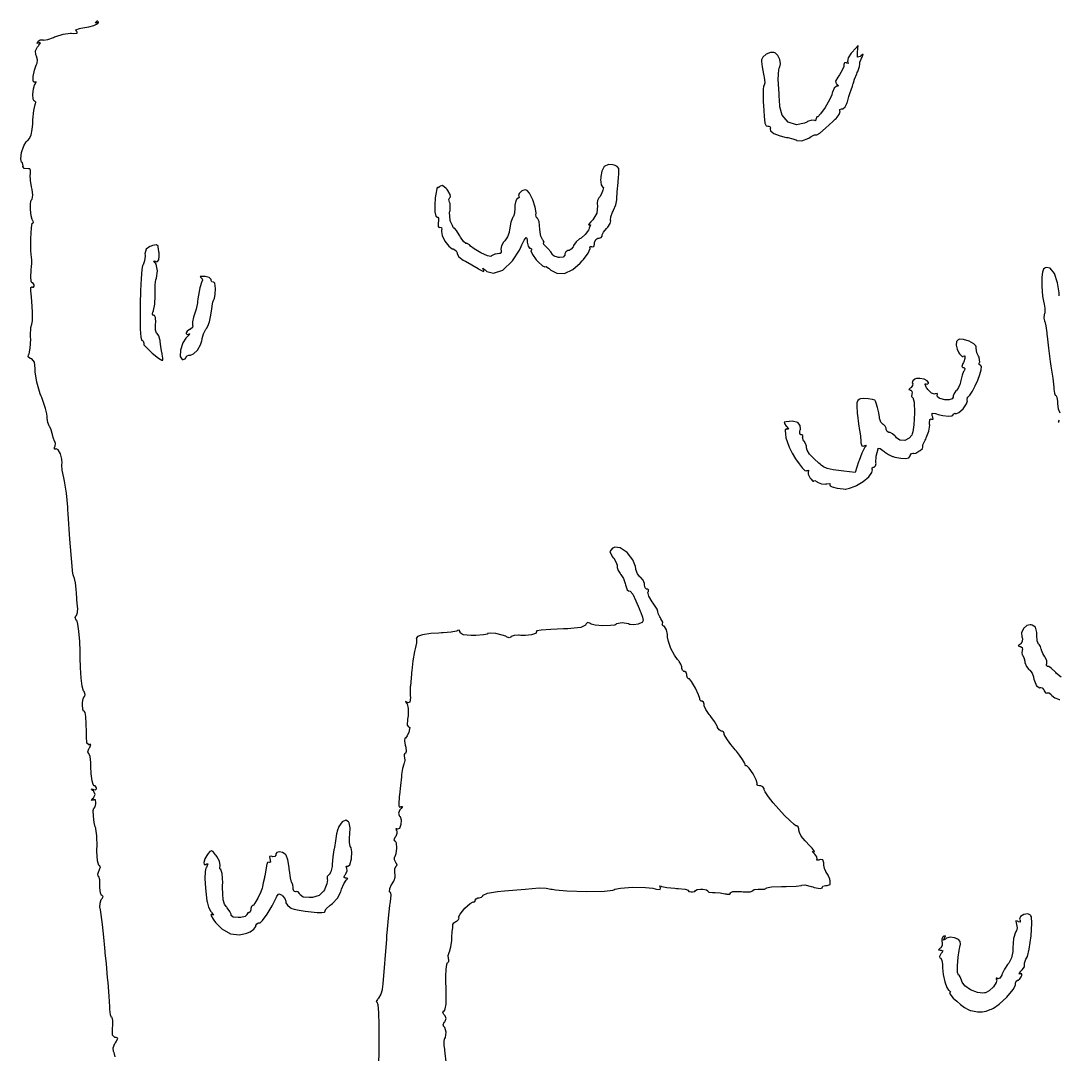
# Model space of a CAD drawing. Extents: x 0.5 to 12, y 0.6 to 18.2.
# Drawn here: x 1.954 to 6.297, y 4.921 to 9.245 of the extents above; entities that cross this region are included whole.
import ezdxf

# ---------------------------------------------------------------- set-up
doc = ezdxf.new("R2010")
doc.units = 0
doc.layers.get('0').update_dxf_attribs({"linetype": 'CONTINUOUS'})

msp = doc.modelspace()

# ---------------------------------------------------------------- linework, layer by layer
at = {"color": 0}
for points in [[(2.34944, 4.91064), (2.34424, 4.92774), (2.34304, 4.93001), (2.34164, 4.93267), (2.34071, 4.94819), (2.34754, 4.96556), (2.35004, 4.96907), (2.35308, 4.97347), (2.36051, 4.98785), (2.35254, 4.99154), (2.34987, 4.99154), (2.34694, 4.99154), (2.33826, 5.00032), (2.3374, 5.02518), (2.33822, 5.03321), (2.33876, 5.03896), (2.33903, 5.06267), (2.33615, 5.07487), (2.33524, 5.07487), (2.33388, 5.07487), (2.32986, 5.08637), (2.32715, 5.10856), (2.32699, 5.11393), (2.32682, 5.11931), (2.32394, 5.1645), (2.31939, 5.22038), (2.31836, 5.23112), (2.31728, 5.24186), (2.3119, 5.29856), (2.30757, 5.34521), (2.30707, 5.35092), (2.30572, 5.366), (2.30126, 5.41118), (2.29551, 5.46376), (2.29021, 5.5051), (2.28706, 5.52567), (2.28575, 5.53157), (2.285, 5.53494), (2.28549, 5.55317), (2.29081, 5.56863), (2.29249, 5.57064), (2.29432, 5.57292), (2.29844, 5.58132), (2.29508, 5.58529), (2.294, 5.58529), (2.29221, 5.58529), (2.287, 5.59625), (2.28489, 5.61751), (2.28515, 5.62261), (2.28537, 5.62776), (2.28401, 5.65044), (2.27989, 5.66422), (2.27881, 5.66488), (2.27767, 5.66558), (2.27632, 5.67437), (2.28006, 5.68728), (2.28157, 5.69006), (2.28326, 5.69325), (2.28683, 5.70497), (2.28336, 5.71029), (2.28222, 5.71029), (2.28043, 5.71029), (2.27518, 5.73063), (2.27268, 5.77072), (2.27285, 5.7806), (2.27294, 5.79031), (2.27171, 5.83485), (2.26861, 5.86442), (2.26779, 5.86654), (2.26568, 5.87224), (2.26161, 5.89014), (2.25776, 5.91758), (2.25689, 5.94038), (2.25917, 5.94987), (2.25999, 5.94987), (2.26118, 5.94987), (2.26492, 5.95606), (2.26774, 5.96804), (2.26796, 5.97092), (2.26818, 5.97433), (2.26594, 5.98469), (2.25879, 5.98551), (2.25717, 5.98454), (2.25569, 5.98367), (2.25043, 5.98236), (2.25553, 5.99046), (2.25754, 5.99289), (2.26004, 5.99604), (2.26508, 6.00831), (2.26004, 6.01975), (2.25754, 6.02246), (2.25549, 6.02468), (2.25, 6.03196), (2.25597, 6.02994), (2.25782, 6.02892), (2.2596, 6.02794), (2.26699, 6.02696), (2.27083, 6.03119), (2.27083, 6.03256), (2.27083, 6.03532), (2.26465, 6.04362), (2.26264, 6.04362), (2.26107, 6.04362), (2.25646, 6.04893), (2.25196, 6.06538), (2.24897, 6.09375), (2.24761, 6.12451), (2.24744, 6.13476), (2.24729, 6.1409), (2.24414, 6.16607), (2.23915, 6.17904), (2.23753, 6.17904), (2.23676, 6.17904), (2.23454, 6.18554), (2.23861, 6.19808), (2.24024, 6.20111), (2.24219, 6.20486), (2.24685, 6.21679), (2.24137, 6.21664), (2.24007, 6.21576), (2.2391, 6.21522), (2.23096, 6.22206), (2.22831, 6.24994), (2.22835, 6.25879), (2.2284, 6.27001), (2.22797, 6.30371), (2.22624, 6.33382), (2.22287, 6.35081), (2.21897, 6.35612), (2.21772, 6.35612), (2.21658, 6.35612), (2.21317, 6.36535), (2.21181, 6.38308), (2.21203, 6.38737), (2.21218, 6.39171), (2.21533, 6.40944), (2.22006, 6.41862), (2.22163, 6.41862), (2.22211, 6.41862), (2.22368, 6.42551), (2.21875, 6.43886), (2.21701, 6.44206), (2.215, 6.44564), (2.21149, 6.46072), (2.20703, 6.49371), (2.20383, 6.53863), (2.20231, 6.57964), (2.20215, 6.59326), (2.20193, 6.60682), (2.20042, 6.6474), (2.19737, 6.69054), (2.19319, 6.72065), (2.18994, 6.73335), (2.1881, 6.73557), (2.18636, 6.73768), (2.18218, 6.74767), (2.18419, 6.75515), (2.1856, 6.75597), (2.1869, 6.75678), (2.19135, 6.76867), (2.19233, 6.78678), (2.19189, 6.79075), (2.19146, 6.79476), (2.18892, 6.8234), (2.18664, 6.85563), (2.18631, 6.86133), (2.18593, 6.86708), (2.18294, 6.89378), (2.17914, 6.91183), (2.17839, 6.91319), (2.17763, 6.91461), (2.17383, 6.92665), (2.17096, 6.94157), (2.17068, 6.94444), (2.16868, 6.96365), (2.1589, 7.07574), (2.15158, 7.1824), (2.15082, 7.19883), (2.15028, 7.20947), (2.14475, 7.26779), (2.13693, 7.31847), (2.13531, 7.32519), (2.13368, 7.33197), (2.12771, 7.36421), (2.1256, 7.38678), (2.12597, 7.38872), (2.12685, 7.39404), (2.12554, 7.41064), (2.11951, 7.43332), (2.11057, 7.44982), (2.10254, 7.4541), (2.10129, 7.45329), (2.10004, 7.45258), (2.09489, 7.45275), (2.09554, 7.4605), (2.09646, 7.46278), (2.09733, 7.46506), (2.09896, 7.47624), (2.09711, 7.48469), (2.09625, 7.48557), (2.09532, 7.48649), (2.0906, 7.49675), (2.08675, 7.51139), (2.08632, 7.51443), (2.08583, 7.51753), (2.08122, 7.53353), (2.07508, 7.5465), (2.07383, 7.54801), (2.0726, 7.54958), (2.06743, 7.56364), (2.06483, 7.58171), (2.06489, 7.58529), (2.06489, 7.58908), (2.06282, 7.60042), (2.05729, 7.62235), (2.0491, 7.64806), (2.04178, 7.66812), (2.03911, 7.67469), (2.03543, 7.68375), (2.021, 7.73242), (2.01426, 7.77544), (2.01443, 7.78162), (2.01465, 7.78999), (2.01139, 7.81717), (2.00043, 7.82992), (1.99685, 7.83106), (1.99371, 7.83208), (1.98514, 7.8386), (1.98606, 7.84728), (1.98757, 7.84918), (1.98888, 7.85086), (1.99382, 7.87517), (1.99561, 7.91243), (1.99539, 7.92057), (1.99511, 7.92876), (1.99599, 7.96132), (2, 7.97592), (2, 7.97592), (2, 7.97592), (2.00299, 7.9891), (2.0031, 8.02533), (2.00065, 8.07129), (1.99767, 8.10314), (1.9961, 8.11361), (1.99561, 8.11681), (1.99621, 8.12831), (2.00088, 8.13162), (2.00151, 8.13124), (2.00271, 8.13053), (2.00776, 8.13058), (2.01042, 8.13519), (2.01042, 8.13672), (2.01042, 8.13949), (2.00401, 8.14779), (2.0019, 8.14779), (2.00082, 8.14779), (1.99772, 8.15528), (1.9961, 8.17426), (1.99701, 8.19976), (1.99935, 8.22011), (2.00065, 8.22678), (2.00088, 8.22814), (2.00043, 8.24533), (2.00011, 8.24675), (1.99843, 8.25413), (1.99675, 8.28276), (1.99642, 8.33333), (1.99869, 8.37831), (2.00201, 8.39779), (2.00319, 8.39779), (2.00418, 8.39779), (2.00722, 8.40093), (2.00592, 8.40701), (2.00504, 8.40847), (2.00228, 8.41297), (1.99778, 8.42871), (1.99425, 8.45529), (1.99479, 8.48053), (1.9974, 8.49371), (1.99994, 8.49669), (2.00146, 8.49858), (2.0045, 8.51497), (2.00136, 8.53896), (1.99983, 8.5446), (1.99843, 8.54958), (1.99408, 8.57682), (1.99365, 8.60042), (1.99431, 8.60357), (1.9949, 8.60678), (1.99528, 8.61951), (1.99224, 8.6256), (1.99154, 8.62549), (1.98649, 8.62478), (1.96778, 8.62679), (1.96229, 8.63542), (1.96311, 8.63667), (1.96392, 8.63803), (1.96143, 8.6511), (1.96024, 8.65181), (1.95736, 8.6536), (1.95404, 8.66754), (1.95688, 8.69417), (1.96658, 8.72217), (1.97629, 8.73844), (1.98096, 8.74208), (1.98372, 8.74436), (1.99072, 8.75293), (1.9975, 8.76839), (2.00179, 8.79053), (2.0039, 8.81358), (2.00429, 8.82124), (2.00467, 8.82992), (2.00851, 8.86925), (2.01361, 8.89458), (2.01465, 8.89621), (2.01563, 8.89789), (2.01699, 8.90468), (2.0134, 8.90821), (2.01226, 8.90821), (2.01064, 8.90821), (2.00575, 8.91661), (2.00424, 8.93664), (2.00732, 8.96039), (2.01204, 8.97575), (2.01481, 8.98008), (2.01611, 8.98221), (2.01887, 8.98936), (2.01357, 8.98833), (2.01215, 8.98742), (2.01156, 8.98708), (2.00603, 8.99192), (2.00618, 9.01178), (2.01167, 9.03874), (2.01828, 9.0586), (2.02143, 9.06472), (2.02251, 9.06694), (2.02403, 9.08149), (2.0204, 9.09679), (2.01899, 9.09933), (2.01699, 9.10286), (2.01497, 9.11876), (2.02408, 9.13585), (2.02772, 9.13992), (2.03028, 9.1429), (2.03694, 9.15283), (2.03304, 9.15365), (2.03222, 9.15315), (2.03011, 9.15196), (2.023, 9.14968), (2.02447, 9.15565), (2.0255, 9.15728), (2.02653, 9.15907), (2.03504, 9.16476), (2.04514, 9.16553), (2.04704, 9.16476), (2.04889, 9.16407), (2.06694, 9.16635), (2.09082, 9.17492), (2.09565, 9.17736), (2.10042, 9.17979), (2.13097, 9.18913), (2.16183, 9.19276), (2.16683, 9.19239), (2.17258, 9.192), (2.19011, 9.19271), (2.18983, 9.19808), (2.18901, 9.19863), (2.18733, 9.19971), (2.1849, 9.20688), (2.19954, 9.21235), (2.20464, 9.21332), (2.21317, 9.215), (2.23867, 9.22021), (2.25944, 9.22537), (2.27126, 9.23019), (2.27681, 9.23432), (2.27832, 9.23594), (2.27892, 9.23665), (2.27946, 9.24001), (2.27285, 9.23822), (2.27083, 9.23719), (2.26975, 9.23671), (2.26574, 9.23665), (2.27285, 9.24388), (2.27544, 9.24599)], [(6.29715, 8.09353), (6.29628, 8.10721), (6.29004, 8.148), (6.27718, 8.18733), (6.25971, 8.20925), (6.24317, 8.213), (6.23882, 8.21126), (6.23665, 8.21044), (6.23133, 8.20524), (6.22661, 8.19288), (6.22439, 8.17258), (6.22407, 8.15007), (6.22424, 8.14258), (6.22439, 8.134), (6.22749, 8.0931), (6.23247, 8.06435), (6.23361, 8.06179), (6.23469, 8.05931), (6.23753, 8.04178), (6.23643, 8.02246), (6.23562, 8.0191), (6.23475, 8.01574), (6.23318, 7.99994), (6.23508, 7.98904), (6.236, 7.98813), (6.23687, 7.98725), (6.24154, 7.96892), (6.24528, 7.93869), (6.24576, 7.93186), (6.24621, 7.92503), (6.25157, 7.87537), (6.25928, 7.81928), (6.26096, 7.80925), (6.26258, 7.79926), (6.26969, 7.74935), (6.27387, 7.71164), (6.27403, 7.70768), (6.27414, 7.70378), (6.27675, 7.68744), (6.28049, 7.67904), (6.28174, 7.67904), (6.28299, 7.67904), (6.28674, 7.66965), (6.28917, 7.65147), (6.28933, 7.64708), (6.28944, 7.64268), (6.29313, 7.62067), (6.29958, 7.60385)], [(6.29736, 7.57324), (6.29275, 7.56674), (6.2971, 7.56743)], [(3.73269, 4.88932), (3.72917, 4.92507), (3.72575, 4.95226), (3.72526, 4.95508), (3.72472, 4.95796), (3.72428, 4.97287), (3.72667, 4.98492), (3.72754, 4.98633), (3.72987, 4.99029), (3.73367, 5.01367), (3.72726, 5.03304), (3.72456, 5.035), (3.7231, 5.03608), (3.72076, 5.04411), (3.72504, 5.05442), (3.72689, 5.05658), (3.72917, 5.0594), (3.73361, 5.07101), (3.72863, 5.08219), (3.72624, 5.08475), (3.72401, 5.08713), (3.71918, 5.09608), (3.7231, 5.10189), (3.72488, 5.10254), (3.72657, 5.10319), (3.7296, 5.11068), (3.73247, 5.13064), (3.73351, 5.16228), (3.73307, 5.19467), (3.73269, 5.2054), (3.73232, 5.2155), (3.73193, 5.24576), (3.73286, 5.27686), (3.73529, 5.29693), (3.73822, 5.30404), (3.73921, 5.30404), (3.7405, 5.30404), (3.74457, 5.30849), (3.74419, 5.31711), (3.74343, 5.31917), (3.74262, 5.32129), (3.74186, 5.33382), (3.74501, 5.34597), (3.74621, 5.34782), (3.74735, 5.34972), (3.75282, 5.36963), (3.75646, 5.39729), (3.75672, 5.403), (3.757, 5.40875), (3.75868, 5.43397), (3.76042, 5.44917), (3.76074, 5.44987), (3.76101, 5.45063), (3.76167, 5.46208), (3.7615, 5.46317), (3.76129, 5.46431), (3.76514, 5.47065), (3.77365, 5.47646), (3.77582, 5.47726), (3.77794, 5.47814), (3.78532, 5.484), (3.78706, 5.49046), (3.78635, 5.49154), (3.78494, 5.49387), (3.79189, 5.5076), (3.81119, 5.53163), (3.83333, 5.55208), (3.84636, 5.55826), (3.8475, 5.55713), (3.8476, 5.55701), (3.85411, 5.56131), (3.85411, 5.56272), (3.85411, 5.56489), (3.8584, 5.57135), (3.86621, 5.57487), (3.86887, 5.57487), (3.87169, 5.57487), (3.88026, 5.57796), (3.88661, 5.58388), (3.8871, 5.58529), (3.88753, 5.58675), (3.90636, 5.59429), (3.93994, 5.60042), (3.94786, 5.60113), (3.97667, 5.60389), (4.06332, 5.61203), (4.12218, 5.61654), (4.15115, 5.61578), (4.17057, 5.61219), (4.17703, 5.61089), (4.1906, 5.60824), (4.23807, 5.60471), (4.32058, 5.60226), (4.39567, 5.60374), (4.43072, 5.60678), (4.43435, 5.60932), (4.43832, 5.61219), (4.46268, 5.61621), (4.51243, 5.61936), (4.5664, 5.61843), (4.59787, 5.61567), (4.60758, 5.61307), (4.61268, 5.61176), (4.62875, 5.60986), (4.63021, 5.61643), (4.62939, 5.61774), (4.62842, 5.61931), (4.62685, 5.62489), (4.63172, 5.62397), (4.63303, 5.62315), (4.63456, 5.62224), (4.65642, 5.61789), (4.68961, 5.61518), (4.69689, 5.61501), (4.7041, 5.61486), (4.73275, 5.61219), (4.74528, 5.60699), (4.74528, 5.60699), (4.7449, 5.60644), (4.74794, 5.60221), (4.75722, 5.60015), (4.76036, 5.60015), (4.76351, 5.60015), (4.77294, 5.60183), (4.77636, 5.60542), (4.77621, 5.60574), (4.77615, 5.60579), (4.78233, 5.60969), (4.7971, 5.61133), (4.80203, 5.61133), (4.80686, 5.61133), (4.82135, 5.60926), (4.82704, 5.60454), (4.82688, 5.60422), (4.82667, 5.60394), (4.83219, 5.59924), (4.84651, 5.59711), (4.85129, 5.59711), (4.85807, 5.59711), (4.87858, 5.5956), (4.90056, 5.5925), (4.90386, 5.59174), (4.90717, 5.59099), (4.91894, 5.59076), (4.92193, 5.59549), (4.92156, 5.59614), (4.92156, 5.59614), (4.93181, 5.602), (4.96044, 5.60215), (4.96832, 5.60151), (4.97553, 5.60092), (5.00412, 5.60075), (5.01617, 5.60508), (5.01617, 5.60508), (5.01594, 5.60542), (5.02171, 5.61025), (5.03776, 5.61154), (5.04204, 5.61128), (5.04628, 5.61106), (5.06381, 5.61199), (5.07286, 5.61507), (5.07286, 5.6161), (5.07286, 5.61724), (5.09424, 5.62067), (5.13574, 5.62235), (5.14578, 5.62224), (5.15576, 5.62218), (5.19726, 5.62392), (5.21869, 5.62739), (5.21869, 5.62853), (5.21869, 5.62869), (5.23253, 5.62918), (5.25944, 5.62304), (5.26594, 5.6211), (5.2724, 5.61914), (5.29747, 5.61404), (5.30697, 5.61692), (5.30697, 5.61692), (5.30632, 5.618), (5.30908, 5.62403), (5.31944, 5.62696), (5.32292, 5.62696), (5.32704, 5.62696), (5.33942, 5.63151), (5.33931, 5.646), (5.338, 5.65039), (5.33703, 5.65365), (5.33024, 5.66986), (5.32292, 5.68235), (5.32167, 5.68371), (5.32036, 5.68511), (5.31511, 5.69769), (5.31244, 5.71235), (5.31244, 5.71724), (5.31244, 5.72157), (5.30854, 5.73443), (5.29736, 5.73546), (5.29422, 5.73432), (5.29167, 5.73346), (5.28353, 5.73221), (5.2831, 5.73568), (5.28364, 5.73622), (5.28467, 5.73742), (5.28369, 5.74658), (5.27567, 5.75749), (5.27322, 5.7595), (5.27067, 5.76156), (5.26389, 5.76861), (5.26921, 5.76779), (5.27078, 5.76704), (5.27115, 5.76687), (5.27414, 5.76981), (5.26394, 5.78288), (5.26036, 5.78657), (5.25369, 5.79346), (5.23415, 5.81446), (5.21826, 5.83399), (5.21039, 5.84842), (5.20828, 5.85781), (5.20828, 5.86089), (5.20828, 5.86376), (5.2054, 5.87229), (5.20036, 5.87696), (5.19868, 5.87696), (5.19596, 5.87696), (5.18793, 5.88276), (5.17025, 5.89822), (5.14817, 5.92046), (5.12429, 5.94646), (5.10124, 5.97342), (5.08154, 5.99837), (5.06782, 6.01839), (5.06261, 6.02756), (5.06261, 6.0306), (5.06256, 6.03239), (5.05789, 6.03982), (5.04958, 6.04362), (5.04682, 6.04362), (5.04417, 6.04362), (5.03635, 6.04596), (5.03299, 6.0504), (5.03331, 6.05143), (5.03424, 6.0549), (5.02946, 6.06912), (5.01639, 6.0944), (5.00032, 6.11714), (4.99072, 6.12696), (4.98753, 6.12696), (4.98617, 6.12696), (4.98188, 6.13319), (4.98221, 6.13351), (4.98292, 6.13428), (4.98107, 6.1404), (4.97314, 6.15419), (4.95979, 6.1729), (4.94678, 6.18929), (4.94228, 6.19456), (4.93761, 6.19997), (4.92415, 6.21664), (4.9094, 6.23654), (4.89942, 6.25201), (4.89578, 6.25868), (4.89578, 6.2609), (4.89578, 6.26303), (4.89258, 6.26932), (4.88688, 6.27279), (4.88504, 6.27279), (4.8826, 6.27279), (4.87543, 6.27815), (4.86849, 6.28851), (4.86762, 6.29101), (4.86669, 6.29357), (4.85574, 6.31256), (4.84, 6.33469), (4.83669, 6.33871), (4.83333, 6.34278), (4.81956, 6.36388), (4.81244, 6.37819), (4.81244, 6.38297), (4.81244, 6.38564), (4.80935, 6.39344), (4.80382, 6.39779), (4.80203, 6.39779), (4.79986, 6.39779), (4.79318, 6.40457), (4.79346, 6.4056), (4.79417, 6.40869), (4.7889, 6.42421), (4.77533, 6.45318), (4.7595, 6.47987), (4.75087, 6.49154), (4.74799, 6.49154), (4.74647, 6.49154), (4.74197, 6.49615), (4.73953, 6.50444), (4.73953, 6.50717), (4.73953, 6.50993), (4.73643, 6.51824), (4.7309, 6.52279), (4.72911, 6.52279), (4.72726, 6.52279), (4.72174, 6.52718), (4.71869, 6.53504), (4.71869, 6.53765), (4.71869, 6.54135), (4.71485, 6.55231), (4.70747, 6.56461), (4.70568, 6.56651), (4.70057, 6.572), (4.68761, 6.59039), (4.67258, 6.6186), (4.66233, 6.64725), (4.65858, 6.66618), (4.65864, 6.67242), (4.65864, 6.67654), (4.65451, 6.69618), (4.64643, 6.71007), (4.64447, 6.71132), (4.64247, 6.71257), (4.63667, 6.71778), (4.63775, 6.72054), (4.63818, 6.72054), (4.63835, 6.72054), (4.63883, 6.72835), (4.63151, 6.74317), (4.62918, 6.74675), (4.62679, 6.75032), (4.61914, 6.76514), (4.61903, 6.77279), (4.61903, 6.77279), (4.61903, 6.77279), (4.61583, 6.78336), (4.60226, 6.80388), (4.59853, 6.80881), (4.59472, 6.81381), (4.58106, 6.83746), (4.57682, 6.85422), (4.57775, 6.85568), (4.57867, 6.85721), (4.57926, 6.86339), (4.57487, 6.86654), (4.57346, 6.86654), (4.5715, 6.86654), (4.56565, 6.8725), (4.56244, 6.88325), (4.56244, 6.88683), (4.56244, 6.89111), (4.55746, 6.90397), (4.54779, 6.91531), (4.54551, 6.91661), (4.54318, 6.91792), (4.53271, 6.93093), (4.52615, 6.94846), (4.52576, 6.95199), (4.52468, 6.96169), (4.51378, 6.98986), (4.4904, 7.02083), (4.46149, 7.03944), (4.43907, 7.04249), (4.43294, 7.0401), (4.42817, 7.03831), (4.41732, 7.02376), (4.42714, 7.00325), (4.43218, 6.99821), (4.43431, 6.9961), (4.44319, 6.98122), (4.44781, 6.96707), (4.44781, 6.96229), (4.44781, 6.95785), (4.45204, 6.9445), (4.46018, 6.93175), (4.46218, 6.93007), (4.46414, 6.92844), (4.47424, 6.91206), (4.48221, 6.88997), (4.48313, 6.88547), (4.484, 6.88103), (4.48969, 6.86436), (4.49615, 6.85926), (4.49636, 6.85949), (4.49713, 6.86029), (4.50331, 6.85889), (4.51335, 6.84521), (4.52696, 6.8176), (4.54047, 6.78581), (4.54476, 6.77507), (4.54725, 6.76872), (4.55453, 6.74935), (4.55718, 6.73508), (4.55219, 6.72749), (4.54237, 6.72293), (4.53901, 6.72163), (4.53575, 6.72043), (4.51779, 6.71739), (4.50201, 6.71864), (4.49989, 6.71957), (4.49522, 6.72163), (4.46962, 6.72564), (4.44618, 6.72136), (4.4426, 6.71924), (4.43837, 6.71679), (4.42079, 6.71419), (4.38824, 6.71343), (4.35618, 6.71664), (4.33946, 6.72054), (4.33599, 6.72331), (4.33376, 6.72504), (4.32482, 6.72743), (4.31836, 6.72125), (4.31743, 6.71875), (4.31646, 6.71619), (4.29644, 6.70697), (4.25396, 6.70193), (4.24181, 6.70144), (4.22407, 6.70079), (4.17101, 6.69851), (4.13021, 6.69581), (4.11231, 6.6926), (4.10975, 6.68869), (4.11014, 6.6881), (4.11062, 6.68728), (4.10628, 6.68115), (4.08946, 6.67572), (4.06521, 6.6729), (4.04546, 6.67296), (4.03901, 6.67372), (4.03504, 6.67421), (4.01699, 6.67324), (4.00504, 6.66862), (4.00424, 6.66721), (4.00325, 6.66569), (3.99642, 6.66249), (3.98779, 6.66531), (3.98594, 6.66678), (3.98242, 6.6696), (3.96756, 6.67481), (3.94075, 6.68088), (3.91661, 6.68317), (3.90614, 6.68072), (3.90614, 6.67985), (3.90614, 6.67871), (3.88926, 6.67529), (3.85672, 6.6729), (3.84885, 6.67275), (3.83811, 6.67258), (3.8041, 6.67513), (3.79156, 6.6836), (3.79156, 6.68636), (3.79156, 6.68853), (3.78808, 6.69504), (3.78043, 6.69407), (3.77854, 6.69282), (3.77675, 6.69168), (3.75396, 6.68668), (3.72032, 6.68365), (3.71311, 6.68349), (3.7021, 6.68326), (3.66906, 6.68088), (3.63433, 6.6754), (3.61285, 6.66803), (3.60781, 6.6606), (3.60846, 6.6595), (3.60915, 6.65836), (3.60889, 6.64176), (3.60417, 6.61649), (3.60265, 6.61094), (3.60113, 6.60547), (3.59392, 6.56717), (3.58892, 6.52544), (3.58854, 6.51818), (3.58811, 6.51096), (3.58572, 6.47949), (3.58361, 6.46104), (3.58333, 6.46029), (3.58301, 6.45958), (3.58236, 6.44635), (3.58285, 6.42486), (3.58311, 6.42003), (3.58344, 6.41368), (3.5816, 6.39432), (3.57292, 6.39187), (3.57113, 6.3929), (3.56917, 6.39404), (3.56282, 6.39632), (3.56689, 6.39031), (3.56853, 6.38851), (3.57026, 6.38661), (3.57487, 6.36714), (3.57389, 6.33724), (3.57286, 6.33014), (3.57178, 6.32319), (3.57042, 6.29829), (3.57563, 6.29015), (3.57568, 6.29015), (3.57628, 6.29053), (3.58062, 6.28776), (3.57894, 6.27518), (3.57781, 6.27149), (3.57671, 6.26812), (3.56993, 6.2531), (3.56299, 6.24403), (3.5619, 6.24354), (3.56076, 6.24311), (3.55871, 6.23232), (3.56131, 6.21392), (3.56256, 6.20969), (3.56381, 6.20529), (3.56619, 6.18778), (3.56304, 6.17904), (3.56201, 6.17904), (3.56076, 6.17904), (3.55707, 6.17458), (3.55761, 6.16601), (3.55843, 6.1639), (3.55919, 6.16183), (3.56028, 6.14963), (3.55767, 6.13818), (3.55664, 6.13644), (3.55556, 6.13476), (3.55046, 6.11675), (3.54665, 6.09169), (3.54633, 6.08649), (3.54596, 6.08132), (3.54249, 6.04519), (3.53808, 6.00558), (3.53722, 5.99864), (3.53646, 5.99274), (3.53472, 5.97478), (3.53489, 5.96061), (3.53792, 5.95492), (3.54269, 5.95562), (3.544, 5.95638), (3.54531, 5.95719), (3.55024, 5.95785), (3.54471, 5.94894), (3.54254, 5.94624), (3.54004, 5.94319), (3.53407, 5.93007), (3.53662, 5.91943), (3.53842, 5.91764), (3.54107, 5.91499), (3.54454, 5.90218), (3.54383, 5.88194), (3.53788, 5.86594), (3.52974, 5.86225), (3.52838, 5.86307), (3.52718, 5.86382), (3.52262, 5.86447), (3.52425, 5.85889), (3.52522, 5.85726), (3.52626, 5.85558), (3.52696, 5.84403), (3.52208, 5.83171), (3.52035, 5.82958), (3.51833, 5.82726), (3.51394, 5.81847), (3.51753, 5.81446), (3.51872, 5.81446), (3.52007, 5.81446), (3.52431, 5.80496), (3.52544, 5.78321), (3.52251, 5.75939), (3.51872, 5.74642), (3.51594, 5.74365), (3.51519, 5.74294), (3.51525, 5.736), (3.51981, 5.727), (3.52132, 5.72521), (3.523, 5.72319), (3.52664, 5.71397), (3.52376, 5.70697), (3.52225, 5.706), (3.52083, 5.70518), (3.51682, 5.69553), (3.51699, 5.68186), (3.51774, 5.67899), (3.51844, 5.67611), (3.51861, 5.66043), (3.51454, 5.64692), (3.51318, 5.64513), (3.51036, 5.6415), (3.50336, 5.62939), (3.49653, 5.61322), (3.49431, 5.60178), (3.49789, 5.59967), (3.49843, 5.59999), (3.49843, 5.59999), (3.50179, 5.58783), (3.49908, 5.55854), (3.49783, 5.55106), (3.49653, 5.54362), (3.4899, 5.48975), (3.4846, 5.42936), (3.484, 5.41862), (3.48301, 5.40181), (3.46772, 5.21522), (3.4656, 5.19363), (3.46528, 5.19065), (3.45947, 5.17258), (3.44993, 5.15522), (3.44781, 5.15256), (3.44564, 5.14996), (3.43989, 5.1409), (3.44243, 5.13954), (3.44287, 5.13976), (3.44287, 5.13976), (3.44732, 5.12879), (3.45031, 5.09429), (3.45188, 5.04351), (3.4521, 4.98346), (3.45101, 4.92133), (3.44862, 4.86426)], [(6.30474, 6.49918), (6.28624, 6.514), (6.28315, 6.51758), (6.28, 6.52115), (6.26383, 6.53597), (6.25299, 6.54362), (6.2494, 6.54362), (6.24789, 6.54362), (6.24349, 6.54682), (6.24408, 6.553), (6.24501, 6.55447), (6.24593, 6.55599), (6.24576, 6.56694), (6.24013, 6.57937), (6.23828, 6.5816), (6.23639, 6.58382), (6.22803, 6.59776), (6.22276, 6.61171), (6.22244, 6.61393), (6.22211, 6.61615), (6.21821, 6.62717), (6.21257, 6.63547), (6.21137, 6.63633), (6.21018, 6.63721), (6.20524, 6.65115), (6.20281, 6.67318), (6.20285, 6.678), (6.20285, 6.68517), (6.19846, 6.70719), (6.18457, 6.71625), (6.1799, 6.71696), (6.17546, 6.71767), (6.16124, 6.71408), (6.14708, 6.70176), (6.13981, 6.6836), (6.14031, 6.66775), (6.14208, 6.66308), (6.14301, 6.6606), (6.14274, 6.64806), (6.13633, 6.63781), (6.13428, 6.63644), (6.13178, 6.63493), (6.12522, 6.62901), (6.13167, 6.62717), (6.13385, 6.62711), (6.13579, 6.62711), (6.14219, 6.62278), (6.14318, 6.61442), (6.14242, 6.61236), (6.1416, 6.61035), (6.14031, 6.6001), (6.14236, 6.59218), (6.14328, 6.59125), (6.14415, 6.59039), (6.14887, 6.58018), (6.15267, 6.56565), (6.15315, 6.56261), (6.1536, 6.55957), (6.16, 6.54362), (6.16965, 6.5306), (6.17176, 6.52903), (6.17383, 6.52746), (6.18343, 6.51486), (6.18972, 6.49962), (6.19015, 6.49675), (6.19119, 6.48969), (6.20188, 6.46278), (6.21619, 6.45361), (6.21832, 6.45486), (6.21946, 6.45562), (6.22629, 6.45361), (6.23253, 6.44547), (6.23346, 6.44308), (6.23432, 6.44075), (6.23996, 6.433), (6.24576, 6.43181), (6.24653, 6.43257), (6.2474, 6.43349), (6.2545, 6.43272), (6.26297, 6.42594), (6.26454, 6.42383), (6.26611, 6.42176), (6.27869, 6.41217), (6.29394, 6.40593), (6.29682, 6.40549), (6.29964, 6.40506)]]:
    msp.add_lwpolyline(points, dxfattribs=at)
for points in [[(5.25558, 8.75836), (5.25911, 8.76069), (5.27371, 8.76828), (5.28125, 8.76839), (5.28125, 8.76839), (5.28125, 8.76812), (5.28401, 8.76714), (5.29531, 8.77513), (5.31939, 8.79585), (5.35026, 8.82351), (5.36051, 8.83274), (5.3641, 8.83599), (5.37701, 8.85243), (5.38103, 8.86518), (5.38015, 8.8666), (5.37935, 8.86794), (5.38004, 8.87392), (5.38667, 8.87696), (5.38889, 8.87696), (5.39199, 8.87696), (5.40142, 8.8845), (5.4095, 8.89903), (5.41043, 8.9025), (5.41129, 8.90603), (5.41758, 8.92763), (5.42464, 8.94874), (5.42594, 8.95199), (5.42719, 8.95529), (5.43267, 8.97125), (5.43599, 8.98269), (5.43614, 8.98378), (5.43625, 8.98486), (5.44135, 9.00006), (5.45036, 9.02306), (5.45247, 9.02806), (5.45454, 9.0331), (5.46169, 9.05376), (5.46262, 9.06446), (5.46262, 9.06446), (5.46262, 9.06446), (5.46272, 9.07135), (5.46837, 9.08469), (5.47011, 9.08789), (5.47228, 9.09201), (5.47771, 9.10508), (5.46913, 9.10026), (5.46669, 9.09819), (5.46408, 9.09608), (5.4541, 9.09239), (5.45324, 9.10792), (5.45383, 9.11296), (5.45687, 9.14079), (5.43104, 9.1129), (5.42746, 9.1091), (5.41493, 9.08974), (5.41151, 9.07476), (5.41254, 9.07314), (5.41342, 9.07172), (5.41465, 9.06646), (5.40935, 9.06776), (5.40788, 9.06862), (5.40619, 9.06967), (5.39908, 9.06933), (5.39583, 9.06153), (5.39583, 9.05886), (5.39583, 9.05388), (5.3896, 9.03885), (5.37756, 9.0185), (5.37468, 9.01481), (5.37056, 9.0096), (5.36074, 8.99181), (5.36436, 8.98107), (5.36686, 8.97949), (5.36897, 8.97819), (5.37457, 8.97282), (5.36919, 8.97092), (5.3674, 8.97086), (5.36561, 8.97086), (5.35622, 8.96257), (5.34847, 8.94661), (5.34754, 8.94276), (5.34571, 8.93554), (5.33637, 8.91476), (5.31831, 8.8826), (5.29904, 8.85547), (5.28797, 8.84347), (5.28456, 8.84261), (5.28336, 8.84233), (5.27903, 8.83154), (5.27951, 8.83008), (5.27962, 8.82969), (5.27576, 8.82687), (5.27561, 8.82704), (5.27458, 8.82807), (5.26232, 8.8284), (5.24463, 8.82303), (5.24089, 8.82118), (5.23107, 8.81646), (5.19786, 8.81006), (5.16297, 8.82021), (5.13883, 8.84987), (5.12875, 8.88525), (5.1281, 8.89719), (5.12776, 8.90229), (5.12554, 8.93869), (5.12299, 8.97917), (5.12256, 8.98633), (5.12207, 8.99349), (5.1224, 9.02636), (5.12576, 9.0479), (5.12685, 9.04937), (5.12896, 9.0524), (5.13103, 9.06461), (5.1281, 9.08328), (5.11974, 9.10032), (5.11106, 9.10926), (5.10758, 9.11057), (5.10357, 9.11214), (5.08974, 9.11187), (5.07167, 9.10493), (5.05783, 9.0925), (5.0524, 9.08094), (5.05251, 9.0771), (5.05257, 9.07465), (5.05533, 9.0516), (5.06033, 9.02132), (5.06153, 9.01525), (5.06267, 9.00922), (5.06538, 8.98551), (5.06278, 8.97575), (5.06278, 8.97575), (5.06278, 8.97575), (5.06022, 8.97157), (5.05875, 8.95688), (5.05838, 8.93397), (5.05892, 8.91237), (5.05931, 8.90517), (5.06, 8.8904), (5.0625, 8.84603), (5.06569, 8.81608), (5.07101, 8.80539), (5.07807, 8.80404), (5.08046, 8.80404), (5.08251, 8.80404), (5.08886, 8.80117), (5.08963, 8.79542), (5.08886, 8.79411), (5.08783, 8.79243), (5.0899, 8.78418), (5.10308, 8.77387), (5.12619, 8.76443), (5.14931, 8.7584), (5.15712, 8.757), (5.16189, 8.75618), (5.18317, 8.75131), (5.19607, 8.74685), (5.19672, 8.74621), (5.19906, 8.74388), (5.22021, 8.74262), (5.24929, 8.75429), (5.25558, 8.75836)], [(4.30219, 8.2404), (4.30735, 8.24582), (4.32731, 8.27225), (4.33578, 8.2915), (4.33518, 8.29335), (4.33458, 8.29514), (4.33513, 8.30117), (4.34093, 8.30057), (4.34239, 8.29964), (4.34386, 8.29872), (4.35097, 8.30007), (4.35417, 8.31039), (4.35417, 8.31381), (4.35417, 8.31765), (4.35861, 8.3291), (4.36697, 8.33529), (4.36979, 8.33529), (4.3725, 8.33529), (4.38081, 8.33849), (4.38542, 8.34424), (4.38542, 8.34614), (4.38542, 8.34972), (4.39139, 8.36029), (4.40306, 8.37597), (4.40587, 8.37896), (4.40869, 8.382), (4.41878, 8.39703), (4.42182, 8.40831), (4.42111, 8.40944), (4.42036, 8.41064), (4.42188, 8.42432), (4.42914, 8.4439), (4.43132, 8.44803), (4.43343, 8.45215), (4.44222, 8.47504), (4.44672, 8.49507), (4.44672, 8.49778), (4.44667, 8.50054), (4.44846, 8.52897), (4.45204, 8.56808), (4.45296, 8.57611), (4.45383, 8.58421), (4.45583, 8.6084), (4.45486, 8.62674), (4.44874, 8.6359), (4.4394, 8.63992), (4.43619, 8.64074), (4.43033, 8.64225), (4.41183, 8.64296), (4.39442, 8.63476), (4.38368, 8.61604), (4.37967, 8.59392), (4.37944, 8.58649), (4.37924, 8.58068), (4.38097, 8.55826), (4.38672, 8.54964), (4.38683, 8.54969), (4.38732, 8.55003), (4.39085, 8.54796), (4.38878, 8.53668), (4.38222, 8.52078), (4.37549, 8.5089), (4.37278, 8.50532), (4.37147, 8.50364), (4.3666, 8.49262), (4.3649, 8.48118), (4.36518, 8.47928), (4.36626, 8.47131), (4.36307, 8.43929), (4.34663, 8.41243), (4.34115, 8.40707), (4.33789, 8.40397), (4.32813, 8.39296), (4.32964, 8.391), (4.32975, 8.39106), (4.331, 8.39176), (4.33658, 8.39079), (4.33182, 8.37663), (4.32975, 8.37213), (4.32807, 8.3686), (4.3144, 8.35037), (4.29764, 8.33572), (4.29443, 8.33399), (4.29124, 8.33231), (4.27621, 8.31956), (4.2659, 8.30501), (4.26508, 8.30236), (4.26421, 8.29975), (4.2564, 8.28885), (4.24713, 8.28321), (4.24408, 8.28321), (4.24143, 8.28321), (4.23351, 8.27854), (4.22917, 8.27007), (4.22917, 8.26719), (4.22917, 8.26443), (4.22282, 8.25597), (4.20742, 8.25418), (4.20285, 8.25478), (4.19922, 8.25526), (4.18451, 8.2596), (4.17736, 8.26525), (4.17751, 8.26633), (4.17763, 8.26747), (4.17139, 8.27789), (4.15847, 8.29167), (4.15533, 8.29438), (4.15213, 8.29715), (4.14139, 8.3086), (4.14031, 8.31446), (4.14031, 8.31446), (4.1409, 8.31446), (4.14268, 8.31847), (4.13867, 8.32611), (4.13715, 8.32796), (4.13558, 8.32986), (4.12912, 8.34347), (4.12565, 8.35906), (4.12565, 8.36182), (4.12543, 8.3719), (4.12224, 8.40533), (4.11561, 8.41862), (4.11344, 8.41862), (4.11231, 8.41862), (4.10889, 8.42458), (4.10872, 8.43614), (4.10926, 8.43892), (4.10981, 8.44174), (4.10601, 8.46571), (4.09554, 8.49582), (4.09272, 8.50163), (4.09, 8.50722), (4.08122, 8.5236), (4.07215, 8.53489), (4.06304, 8.53737), (4.05414, 8.53435), (4.05143, 8.53288), (4.04856, 8.53136), (4.03857, 8.52214), (4.03592, 8.51318), (4.03678, 8.51183), (4.0376, 8.51047), (4.03782, 8.50489), (4.03331, 8.50196), (4.03185, 8.50196), (4.02989, 8.50196), (4.02403, 8.49175), (4.02083, 8.47336), (4.02083, 8.46724), (4.02083, 8.46061), (4.01867, 8.4406), (4.01454, 8.42626), (4.01357, 8.42524), (4.01161, 8.42329), (4.00325, 8.40272), (3.99735, 8.36979), (3.99664, 8.36165), (3.99636, 8.35889), (3.98969, 8.34153), (3.97835, 8.32449), (3.97575, 8.32178), (3.9731, 8.31912), (3.96392, 8.30376), (3.96158, 8.28965), (3.9624, 8.2876), (3.96317, 8.2856), (3.96343, 8.27681), (3.95936, 8.27171), (3.95801, 8.27149), (3.9566, 8.27132), (3.93967, 8.2691), (3.93837, 8.26888), (3.93701, 8.26872), (3.92269, 8.26144), (3.92176, 8.26047), (3.91997, 8.25874), (3.90603, 8.2621), (3.8781, 8.27419), (3.84956, 8.29085), (3.83479, 8.30192), (3.83219, 8.3061), (3.83128, 8.30751), (3.81782, 8.31407), (3.81657, 8.31369), (3.81526, 8.31337), (3.80496, 8.32172), (3.79249, 8.34), (3.79015, 8.34457), (3.78776, 8.34918), (3.77615, 8.36806), (3.76753, 8.37756), (3.76671, 8.37744), (3.76585, 8.37739), (3.76215, 8.37956), (3.76215, 8.37956), (3.76237, 8.37993), (3.75971, 8.38829), (3.7531, 8.4024), (3.75142, 8.4056), (3.74929, 8.4095), (3.74707, 8.4445), (3.74875, 8.44754), (3.75028, 8.45042), (3.75043, 8.48062), (3.74897, 8.48329), (3.74744, 8.486), (3.74457, 8.49767), (3.74783, 8.50586), (3.74946, 8.50683), (3.75087, 8.50776), (3.75028, 8.51872), (3.7404, 8.53521), (3.73725, 8.53885), (3.73307, 8.54362), (3.71799, 8.55599), (3.70785, 8.5536), (3.70654, 8.55149), (3.7054, 8.54969), (3.70014, 8.54531), (3.69667, 8.54785), (3.6965, 8.54883), (3.6965, 8.54883), (3.69342, 8.54243), (3.68935, 8.51882), (3.68847, 8.51237), (3.68722, 8.50319), (3.68528, 8.47537), (3.68599, 8.44564), (3.69021, 8.42708), (3.69661, 8.42307), (3.6976, 8.42361), (3.69775, 8.42372), (3.7015, 8.419), (3.70079, 8.40489), (3.70008, 8.4011), (3.69922, 8.39671), (3.69906, 8.38265), (3.70486, 8.38004), (3.70589, 8.38064), (3.70714, 8.38146), (3.713, 8.38049), (3.71442, 8.3719), (3.71397, 8.36919), (3.71311, 8.36393), (3.71653, 8.34706), (3.72792, 8.32249), (3.74447, 8.30149), (3.7576, 8.29135), (3.76253, 8.29004), (3.76519, 8.28939), (3.77528, 8.2825), (3.77935, 8.27333), (3.77897, 8.27143), (3.77854, 8.26958), (3.78662, 8.25689), (3.80464, 8.24328), (3.80919, 8.24094), (3.81369, 8.23867), (3.84076, 8.22364), (3.86649, 8.20822), (3.87033, 8.20568), (3.87478, 8.20281), (3.88917, 8.19558), (3.8909, 8.20047), (3.89035, 8.20139), (3.88917, 8.20344), (3.88667, 8.21013), (3.8941, 8.20458), (3.89638, 8.20247), (3.90272, 8.19656), (3.93088, 8.18842), (3.97021, 8.20182), (4.01025, 8.24007), (4.03956, 8.28467), (4.04715, 8.30051), (4.05024, 8.30701), (4.05994, 8.32644), (4.06739, 8.33778), (4.07086, 8.33594), (4.072, 8.32568), (4.0721, 8.32226), (4.07221, 8.31836), (4.0759, 8.30203), (4.08192, 8.29362), (4.08393, 8.29362), (4.08539, 8.29362), (4.0899, 8.29069), (4.08957, 8.28494), (4.08876, 8.28353), (4.08789, 8.28217), (4.09364, 8.26671), (4.10981, 8.24485), (4.11415, 8.24029), (4.11849, 8.23579), (4.1365, 8.2194), (4.14583, 8.21556), (4.14583, 8.21556), (4.14583, 8.21588), (4.15115, 8.21685), (4.16151, 8.21029), (4.16407, 8.20806), (4.17085, 8.20215), (4.19536, 8.18918), (4.22749, 8.18793), (4.26243, 8.20486), (4.29303, 8.23079), (4.30219, 8.2404)], [(2.54525, 7.85351), (2.54449, 7.85747), (2.54047, 7.88129), (2.53711, 7.90429), (2.53674, 7.90776), (2.53629, 7.91129), (2.53147, 7.92692), (2.52462, 7.93647), (2.52322, 7.9369), (2.52175, 7.93739), (2.51731, 7.94993), (2.51699, 7.9714), (2.51768, 7.97635), (2.51844, 7.98199), (2.51812, 8.00282), (2.51269, 8.01237), (2.5109, 8.01237), (2.50928, 8.01237), (2.5045, 8.01699), (2.507, 8.02761), (2.50857, 8.0306), (2.50982, 8.03315), (2.5146, 8.05881), (2.51639, 8.09375), (2.51617, 8.10092), (2.5159, 8.10807), (2.5165, 8.14074), (2.51899, 8.16183), (2.51975, 8.16319), (2.52229, 8.16812), (2.52647, 8.19868), (2.51981, 8.22683), (2.51693, 8.23053), (2.51508, 8.23292), (2.51047, 8.24072), (2.51644, 8.23876), (2.51824, 8.23768), (2.51975, 8.23676), (2.52632, 8.23719), (2.53168, 8.24528), (2.53353, 8.25965), (2.53222, 8.27354), (2.53114, 8.278), (2.53076, 8.27946), (2.52826, 8.29867), (2.52821, 8.30029), (2.5281, 8.30208), (2.52126, 8.30707), (2.50478, 8.30414), (2.49989, 8.3024), (2.49442, 8.30051), (2.47814, 8.2889), (2.47358, 8.27001), (2.47396, 8.26449), (2.47424, 8.26064), (2.47217, 8.24056), (2.46658, 8.22439), (2.46511, 8.22244), (2.46246, 8.21907), (2.46067, 8.20421), (2.45714, 8.16639), (2.45454, 8.11578), (2.45307, 8.05914), (2.45275, 8.00331), (2.45378, 7.95503), (2.45617, 7.92106), (2.4591, 7.90821), (2.46012, 7.90821), (2.46164, 7.90821), (2.46619, 7.90375), (2.46875, 7.89567), (2.46875, 7.89296), (2.46875, 7.88911), (2.47933, 7.8775), (2.50364, 7.85465), (2.53043, 7.83393), (2.54406, 7.82487), (2.54861, 7.82487), (2.54861, 7.82487), (2.54844, 7.83328), (2.54596, 7.84961), (2.54525, 7.85351)], [(2.64583, 7.83703), (2.64583, 7.8386), (2.6499, 7.84315), (2.65733, 7.84571), (2.65983, 7.84571), (2.66396, 7.84571), (2.67632, 7.85178), (2.69265, 7.86735), (2.70568, 7.88861), (2.71169, 7.90582), (2.71235, 7.91168), (2.71272, 7.91536), (2.71815, 7.93506), (2.72646, 7.95182), (2.72825, 7.95394), (2.73062, 7.95688), (2.73628, 7.96707), (2.74289, 7.98594), (2.74858, 8.01269), (2.75276, 8.04015), (2.7539, 8.04932), (2.75429, 8.05231), (2.75749, 8.06733), (2.76156, 8.07921), (2.76238, 8.08057), (2.76476, 8.08479), (2.76753, 8.09993), (2.76856, 8.12532), (2.76579, 8.14638), (2.7601, 8.15283), (2.75971, 8.15256), (2.7584, 8.15181), (2.75282, 8.15235), (2.75, 8.15821), (2.75, 8.16015), (2.75, 8.16271), (2.74164, 8.17025), (2.72532, 8.17497), (2.72136, 8.17513), (2.71739, 8.17535), (2.70497, 8.17464), (2.70535, 8.17176), (2.70578, 8.1716), (2.70757, 8.17096), (2.71326, 8.16547), (2.71382, 8.15864), (2.713, 8.15733), (2.71137, 8.15474), (2.70313, 8.12733), (2.69493, 8.08149), (2.69331, 8.06967), (2.69271, 8.06537), (2.68696, 8.03896), (2.67931, 8.01297), (2.67779, 8.0089), (2.67622, 8.00483), (2.67156, 7.98525), (2.67165, 7.97108), (2.67247, 7.96972), (2.67329, 7.96843), (2.67182, 7.96115), (2.66433, 7.95475), (2.66211, 7.95389), (2.65983, 7.95307), (2.65061, 7.94656), (2.64583, 7.93994), (2.64583, 7.93772), (2.64583, 7.93647), (2.64962, 7.93272), (2.65707, 7.9336), (2.65886, 7.93451), (2.65929, 7.93474), (2.66151, 7.93365), (2.65278, 7.92475), (2.64974, 7.9221), (2.64421, 7.91738), (2.63232, 7.89768), (2.62196, 7.86654), (2.62082, 7.83974), (2.62853, 7.82835), (2.63112, 7.82835), (2.63368, 7.82835), (2.6415, 7.83089), (2.64583, 7.8355), (2.64583, 7.83703)], [(5.44894, 7.30067), (5.45638, 7.30436), (5.4776, 7.31782), (5.50022, 7.33686), (5.51367, 7.35465), (5.51617, 7.36567), (5.51481, 7.36789), (5.51406, 7.36914), (5.51426, 7.37429), (5.51921, 7.37696), (5.52089, 7.37696), (5.52279, 7.37696), (5.52854, 7.38232), (5.53093, 7.39268), (5.53071, 7.39518), (5.53043, 7.39774), (5.53097, 7.42019), (5.53136, 7.42122), (5.53207, 7.42356), (5.53624, 7.43881), (5.53988, 7.45432), (5.54036, 7.45671), (5.54036, 7.45682), (5.54753, 7.45583), (5.56006, 7.44683), (5.56299, 7.44417), (5.56592, 7.44157), (5.58322, 7.42953), (5.59961, 7.42171), (5.60206, 7.42117), (5.61003, 7.41949), (5.63422, 7.41525), (5.65517, 7.41374), (5.66749, 7.41683), (5.67275, 7.42242), (5.67361, 7.42458), (5.67437, 7.42665), (5.67958, 7.43375), (5.68511, 7.43571), (5.68608, 7.43511), (5.68701, 7.43457), (5.69683, 7.43647), (5.71029, 7.44358), (5.71306, 7.44558), (5.71582, 7.44764), (5.72515, 7.456), (5.72613, 7.46029), (5.72613, 7.46029), (5.72613, 7.46029), (5.72689, 7.47049), (5.73583, 7.49013), (5.73856, 7.49485), (5.74121, 7.49963), (5.75136, 7.5275), (5.75526, 7.5536), (5.75489, 7.5574), (5.75439, 7.5619), (5.75553, 7.57639), (5.76193, 7.5791), (5.76307, 7.5784), (5.76432, 7.57764), (5.76964, 7.5779), (5.7685, 7.58681), (5.76747, 7.58946), (5.76633, 7.59244), (5.76628, 7.60265), (5.77974, 7.60129), (5.7839, 7.59993), (5.79053, 7.59782), (5.81099, 7.59283), (5.83333, 7.58996), (5.84853, 7.59142), (5.85417, 7.59581), (5.85417, 7.59722), (5.85417, 7.59842), (5.86182, 7.6026), (5.86307, 7.60183), (5.86518, 7.60053), (5.87706, 7.60542), (5.89535, 7.62158), (5.90978, 7.6416), (5.91396, 7.65414), (5.91249, 7.65653), (5.91157, 7.65799), (5.91292, 7.66986), (5.91401, 7.67031), (5.91683, 7.6716), (5.92378, 7.67904), (5.93485, 7.69558), (5.94618, 7.71718), (5.95665, 7.7411), (5.96506, 7.76449), (5.97043, 7.78461), (5.97151, 7.79872), (5.96843, 7.80404), (5.96739, 7.80404), (5.96604, 7.80404), (5.96203, 7.80712), (5.96262, 7.81304), (5.96354, 7.81446), (5.96442, 7.81592), (5.96283, 7.8361), (5.96169, 7.83789), (5.95953, 7.84131), (5.95296, 7.85574), (5.94971, 7.87522), (5.94922, 7.88112), (5.94889, 7.88444), (5.94026, 7.89361), (5.92051, 7.90474), (5.89719, 7.91151), (5.882, 7.91243), (5.87761, 7.91092), (5.87483, 7.91), (5.86806, 7.90267), (5.86546, 7.88835), (5.86963, 7.8705), (5.87722, 7.85585), (5.88053, 7.85151), (5.8826, 7.84874), (5.89133, 7.83985), (5.89583, 7.84017), (5.89583, 7.84022), (5.89583, 7.84099), (5.90142, 7.84358), (5.90192, 7.8431), (5.90272, 7.84229), (5.90272, 7.83247), (5.89789, 7.81831), (5.89632, 7.81532), (5.89421, 7.81147), (5.88997, 7.79867), (5.89453, 7.79362), (5.89611, 7.79362), (5.89751, 7.79362), (5.90186, 7.78993), (5.9005, 7.7825), (5.89936, 7.7806), (5.8974, 7.7775), (5.89057, 7.76204), (5.884, 7.73481), (5.88217, 7.72581), (5.88172, 7.72364), (5.87625, 7.71104), (5.86822, 7.69937), (5.86654, 7.69764), (5.86481, 7.69596), (5.85781, 7.68494), (5.85417, 7.67503), (5.85417, 7.67171), (5.85417, 7.6696), (5.84924, 7.66308), (5.83637, 7.65881), (5.81831, 7.65912), (5.80268, 7.66265), (5.79779, 7.6645), (5.79551, 7.66536), (5.78782, 7.67165), (5.78624, 7.67876), (5.78706, 7.68001), (5.78754, 7.68088), (5.78678, 7.6849), (5.78006, 7.68435), (5.7781, 7.6836), (5.77593, 7.68278), (5.76243, 7.68744), (5.74789, 7.70182), (5.74522, 7.70583), (5.74268, 7.70969), (5.73574, 7.72342), (5.73833, 7.72667), (5.7385, 7.72657), (5.74007, 7.72558), (5.74658, 7.7245), (5.75, 7.72819), (5.75, 7.72939), (5.75, 7.73182), (5.74479, 7.7391), (5.73167, 7.74588), (5.71425, 7.74864), (5.70053, 7.74756), (5.69629, 7.74621), (5.69358, 7.74539), (5.68446, 7.73867), (5.68257, 7.73068), (5.68349, 7.72917), (5.6844, 7.72771), (5.68397, 7.71892), (5.67779, 7.7105), (5.67583, 7.70925), (5.67361, 7.7079), (5.66797, 7.70236), (5.67258, 7.70008), (5.67415, 7.70003), (5.67589, 7.70003), (5.68132, 7.69532), (5.68164, 7.68642), (5.68083, 7.68425), (5.68001, 7.68212), (5.67931, 7.67324), (5.68289, 7.66862), (5.68408, 7.66862), (5.68549, 7.66862), (5.68983, 7.64947), (5.69135, 7.60488), (5.68892, 7.55393), (5.68528, 7.52436), (5.68257, 7.516), (5.68093, 7.51107), (5.67008, 7.49799), (5.65099, 7.48926), (5.63037, 7.49083), (5.61632, 7.49951), (5.61339, 7.50358), (5.61149, 7.50624), (5.59972, 7.51719), (5.58963, 7.52279), (5.58626, 7.52279), (5.58388, 7.52279), (5.57682, 7.52713), (5.57292, 7.53494), (5.57292, 7.53754), (5.57292, 7.54047), (5.56933, 7.54915), (5.56239, 7.55583), (5.56071, 7.55638), (5.55903, 7.55697), (5.55132, 7.56521), (5.54633, 7.5779), (5.54601, 7.58068), (5.54531, 7.58653), (5.54232, 7.60394), (5.53733, 7.6269), (5.53212, 7.64524), (5.52897, 7.65354), (5.52778, 7.65474), (5.52567, 7.65685), (5.51611, 7.66015), (5.49761, 7.66347), (5.47781, 7.66411), (5.46588, 7.66287), (5.46229, 7.66146), (5.46018, 7.66069), (5.45475, 7.65608), (5.45079, 7.64578), (5.45008, 7.62847), (5.45156, 7.60867), (5.45231, 7.60211), (5.45313, 7.59478), (5.45785, 7.55838), (5.46208, 7.53088), (5.46272, 7.528), (5.46332, 7.52518), (5.46604, 7.50624), (5.46783, 7.48639), (5.46793, 7.48307), (5.46804, 7.479), (5.47174, 7.46685), (5.47993, 7.46576), (5.48178, 7.46685), (5.48346, 7.46793), (5.48947, 7.46972), (5.48535, 7.46203), (5.48367, 7.45969), (5.4821, 7.45762), (5.47157, 7.43582), (5.46024, 7.40576), (5.45828, 7.39953), (5.44401, 7.35444), (5.39649, 7.36063), (5.38542, 7.36208), (5.35221, 7.36669), (5.3265, 7.37175), (5.31125, 7.37804), (5.30143, 7.38514), (5.29839, 7.38769), (5.2915, 7.3935), (5.2716, 7.41168), (5.25336, 7.43138), (5.24289, 7.44775), (5.23958, 7.45817), (5.23958, 7.46164), (5.23958, 7.46539), (5.23643, 7.47646), (5.23042, 7.48557), (5.229, 7.48643), (5.22754, 7.48736), (5.22353, 7.50136), (5.22439, 7.50265), (5.22521, 7.50401), (5.22515, 7.50956), (5.22026, 7.51237), (5.21864, 7.51237), (5.21696, 7.51237), (5.21203, 7.5179), (5.21218, 7.52897), (5.21306, 7.53174), (5.21451, 7.5364), (5.21431, 7.55192), (5.20329, 7.56446), (5.18072, 7.56901), (5.15533, 7.56694), (5.14714, 7.56521), (5.14714, 7.56521), (5.1486, 7.55951), (5.1556, 7.54926), (5.15756, 7.54682), (5.1595, 7.54443), (5.16433, 7.53624), (5.16037, 7.53608), (5.15944, 7.53663), (5.15826, 7.53733), (5.15126, 7.53364), (5.15229, 7.51187), (5.15343, 7.50478), (5.15424, 7.49963), (5.15881, 7.48438), (5.16824, 7.46078), (5.18056, 7.43593), (5.19444, 7.41183), (5.20876, 7.39051), (5.22222, 7.37386), (5.23361, 7.36393), (5.24035, 7.36182), (5.24169, 7.36263), (5.24306, 7.3635), (5.2481, 7.36486), (5.24789, 7.36111), (5.24735, 7.36019), (5.24653, 7.35889), (5.24744, 7.3476), (5.25407, 7.33333), (5.25613, 7.33057), (5.25814, 7.32781), (5.2665, 7.3189), (5.27083, 7.31896), (5.27083, 7.31896), (5.27083, 7.31956), (5.27539, 7.32118), (5.28424, 7.31629), (5.2864, 7.31451), (5.28851, 7.31278), (5.3035, 7.30701), (5.31999, 7.30632), (5.32286, 7.30701), (5.32574, 7.30778), (5.33604, 7.30838), (5.33871, 7.30436), (5.33838, 7.30376), (5.33783, 7.3029), (5.33854, 7.29872), (5.34771, 7.29428), (5.36811, 7.28987), (5.3935, 7.28597), (5.40201, 7.28478), (5.4036, 7.28456), (5.42046, 7.28885), (5.44401, 7.29829), (5.44889, 7.30067), (5.44894, 7.30067)], [(2.90929, 5.43164), (2.91314, 5.43343), (2.9291, 5.44467), (2.93739, 5.45589), (2.93744, 5.45768), (2.93744, 5.46001), (2.94146, 5.4669), (2.94879, 5.47071), (2.95122, 5.47071), (2.95464, 5.47071), (2.96506, 5.4809), (2.98486, 5.50689), (3.00586, 5.54178), (3.01969, 5.56917), (3.02354, 5.57856), (3.02501, 5.58225), (3.03288, 5.59179), (3.04406, 5.58762), (3.04699, 5.58518), (3.0491, 5.58344), (3.05789, 5.572), (3.0625, 5.56174), (3.0625, 5.55832), (3.0625, 5.55501), (3.0689, 5.54503), (3.08132, 5.53429), (3.08436, 5.53267), (3.08746, 5.53103), (3.09782, 5.52789), (3.11833, 5.52339), (3.14296, 5.51942), (3.16889, 5.51633), (3.19308, 5.51438), (3.21272, 5.51383), (3.22493, 5.51503), (3.22694, 5.51807), (3.22678, 5.51824), (3.22586, 5.51915), (3.23128, 5.52983), (3.24783, 5.54449), (3.25239, 5.54753), (3.25749, 5.551), (3.27892, 5.57346), (3.29308, 5.60042), (3.2946, 5.60607), (3.29585, 5.61111), (3.30474, 5.63411), (3.3144, 5.64919), (3.31608, 5.65022), (3.31776, 5.65132), (3.32194, 5.65614), (3.31586, 5.65804), (3.31386, 5.65804), (3.31164, 5.6581), (3.30496, 5.66124), (3.3099, 5.67068), (3.31213, 5.67333), (3.31386, 5.67546), (3.31874, 5.68778), (3.31803, 5.69933), (3.317, 5.70101), (3.31603, 5.70258), (3.3144, 5.70817), (3.31879, 5.70757), (3.31999, 5.70687), (3.32096, 5.70628), (3.32975, 5.71382), (3.33675, 5.73861), (3.33865, 5.76796), (3.33637, 5.78478), (3.33333, 5.78842), (3.33197, 5.79004), (3.32824, 5.80767), (3.32878, 5.83225), (3.32964, 5.83735), (3.33046, 5.8425), (3.33128, 5.86838), (3.3279, 5.8884), (3.32671, 5.89057), (3.32497, 5.89367), (3.31386, 5.89963), (3.29839, 5.89301), (3.28435, 5.87429), (3.27675, 5.85394), (3.27572, 5.8469), (3.27501, 5.84244), (3.27046, 5.81407), (3.26557, 5.78526), (3.26476, 5.7806), (3.26389, 5.77599), (3.25982, 5.74621), (3.25678, 5.71593), (3.25651, 5.71099), (3.25618, 5.70611), (3.25142, 5.68463), (3.24397, 5.67182), (3.24235, 5.67128), (3.24067, 5.67074), (3.23546, 5.66422), (3.23508, 5.65483), (3.23589, 5.65283), (3.23665, 5.65088), (3.2346, 5.6339), (3.22618, 5.61274), (3.22379, 5.60861), (3.22032, 5.60275), (3.20171, 5.58447), (3.17453, 5.57699), (3.16683, 5.5765), (3.15983, 5.57611), (3.13514, 5.57861), (3.12224, 5.58789), (3.1211, 5.59082), (3.12022, 5.5931), (3.1135, 5.60064), (3.10562, 5.60189), (3.10422, 5.60097), (3.10303, 5.60026), (3.09679, 5.60221), (3.09375, 5.61117), (3.09375, 5.61415), (3.09375, 5.61811), (3.09185, 5.62999), (3.08826, 5.63938), (3.0874, 5.64025), (3.08649, 5.64111), (3.08171, 5.65924), (3.07764, 5.68918), (3.07715, 5.69596), (3.07661, 5.70281), (3.07129, 5.73394), (3.06418, 5.75444), (3.06278, 5.75586), (3.0599, 5.75868), (3.04932, 5.76508), (3.03569, 5.76828), (3.02507, 5.76551), (3.02083, 5.75885), (3.02083, 5.75657), (3.02083, 5.75439), (3.01644, 5.74783), (3.00743, 5.74735), (3.0051, 5.74821), (3.00271, 5.74914), (2.99436, 5.74886), (2.99522, 5.73882), (2.99642, 5.73579), (2.99744, 5.73313), (2.99875, 5.72424), (2.99442, 5.72293), (2.9936, 5.72342), (2.99235, 5.72424), (2.98617, 5.72265), (2.98258, 5.71457), (2.98242, 5.71213), (2.98226, 5.70975), (2.97944, 5.69065), (2.97499, 5.66775), (2.97401, 5.66342), (2.97299, 5.65913), (2.96826, 5.63829), (2.96506, 5.62321), (2.96479, 5.62175), (2.96371, 5.61615), (2.95763, 5.59988), (2.94575, 5.57411), (2.93326, 5.55263), (2.92671, 5.54362), (2.92453, 5.54362), (2.92312, 5.54362), (2.91894, 5.53907), (2.91667, 5.53076), (2.91667, 5.528), (2.91667, 5.52528), (2.91342, 5.51699), (2.90756, 5.51237), (2.90565, 5.51237), (2.90414, 5.51237), (2.89908, 5.50504), (2.89974, 5.50401), (2.89996, 5.50364), (2.89285, 5.49744), (2.87403, 5.49365), (2.86914, 5.49328), (2.86356, 5.49289), (2.84283, 5.49485), (2.83333, 5.50131), (2.83333, 5.50342), (2.83333, 5.50711), (2.82801, 5.51818), (2.81771, 5.53326), (2.81521, 5.53597), (2.81261, 5.53885), (2.80653, 5.5491), (2.80117, 5.56706), (2.79856, 5.59244), (2.79812, 5.61897), (2.79829, 5.62776), (2.79844, 5.63764), (2.79676, 5.67697), (2.79135, 5.69444), (2.79135, 5.69444), (2.79075, 5.69412), (2.78683, 5.69629), (2.78689, 5.70514), (2.78749, 5.70763), (2.78808, 5.71018), (2.78456, 5.72819), (2.77419, 5.74837), (2.77143, 5.75196), (2.7685, 5.75569), (2.75944, 5.76654), (2.75163, 5.77197), (2.74463, 5.76872), (2.73747, 5.76014), (2.73525, 5.75717), (2.73204, 5.75299), (2.72428, 5.7391), (2.71951, 5.72368), (2.72131, 5.71479), (2.7284, 5.71506), (2.73019, 5.71615), (2.73139, 5.7169), (2.73649, 5.7169), (2.73253, 5.70622), (2.73079, 5.7029), (2.72862, 5.69883), (2.72538, 5.68479), (2.7239, 5.65657), (2.72635, 5.61632), (2.73096, 5.57563), (2.73281, 5.56207), (2.73329, 5.55817), (2.73975, 5.53678), (2.74914, 5.51828), (2.75114, 5.51579), (2.75364, 5.51275), (2.76036, 5.50276), (2.75325, 5.50537), (2.75119, 5.50662), (2.75103, 5.50672), (2.74826, 5.50288), (2.75819, 5.48628), (2.76161, 5.48161), (2.76882, 5.47179), (2.79514, 5.44558), (2.83111, 5.42524), (2.86919, 5.42057), (2.89996, 5.42736), (2.90929, 5.43164)], [(6.01335, 5.10992), (6.02186, 5.11356), (6.04531, 5.12993), (6.07835, 5.15983), (6.10411, 5.19108), (6.11458, 5.20921), (6.11458, 5.21522), (6.11458, 5.21804), (6.11729, 5.22646), (6.12218, 5.23112), (6.12386, 5.23112), (6.12592, 5.23112), (6.13226, 5.23589), (6.13851, 5.24507), (6.13938, 5.24729), (6.14025, 5.24968), (6.14085, 5.25765), (6.13439, 5.25694), (6.13271, 5.25592), (6.13222, 5.25564), (6.12939, 5.25722), (6.13688, 5.2679), (6.13965, 5.271), (6.14236, 5.27414), (6.15153, 5.287), (6.1524, 5.29362), (6.1524, 5.29362), (6.15218, 5.29362), (6.15169, 5.30203), (6.15793, 5.31836), (6.15994, 5.32226), (6.16407, 5.33035), (6.17139, 5.36111), (6.17964, 5.41629), (6.18261, 5.46886), (6.18126, 5.49511), (6.1785, 5.49968), (6.17671, 5.50261), (6.16547, 5.50771), (6.14849, 5.50592), (6.13504, 5.49701), (6.13162, 5.48633), (6.13271, 5.48356), (6.13363, 5.48118), (6.13428, 5.4731), (6.12696, 5.47472), (6.125, 5.47592), (6.12299, 5.47715), (6.11567, 5.47857), (6.11692, 5.46913), (6.11806, 5.46625), (6.11897, 5.46376), (6.12076, 5.44982), (6.11854, 5.43756), (6.11751, 5.43587), (6.11475, 5.43153), (6.10596, 5.40506), (6.1026, 5.36649), (6.1026, 5.35612), (6.10254, 5.35101), (6.097, 5.32422), (6.08632, 5.30176), (6.08371, 5.29883), (6.08111, 5.29601), (6.06831, 5.27718), (6.05871, 5.25765), (6.05772, 5.25439), (6.05669, 5.25108), (6.04937, 5.23964), (6.04085, 5.23682), (6.03928, 5.23779), (6.03792, 5.23867), (6.03304, 5.23986), (6.03342, 5.236), (6.03401, 5.23503), (6.03554, 5.23253), (6.03336, 5.2206), (6.02154, 5.20231), (6.00358, 5.18604), (5.98936, 5.17822), (5.98438, 5.17746), (5.97743, 5.17643), (5.95583, 5.17919), (5.92643, 5.19021), (5.90218, 5.20731), (5.89074, 5.22179), (5.88938, 5.22721), (5.88851, 5.23063), (5.88297, 5.24474), (5.8781, 5.25196), (5.87646, 5.25196), (5.87538, 5.25196), (5.87213, 5.26318), (5.87153, 5.29118), (5.8744, 5.32753), (5.87842, 5.35487), (5.88043, 5.36376), (5.8814, 5.36822), (5.88351, 5.38178), (5.88232, 5.39328), (5.87592, 5.40082), (5.86649, 5.40565), (5.86322, 5.40685), (5.85915, 5.40842), (5.84099, 5.41086), (5.82596, 5.40636), (5.82351, 5.4044), (5.82113, 5.40256), (5.81332, 5.39794), (5.81603, 5.40506), (5.81733, 5.40717), (5.81858, 5.40929), (5.82096, 5.4165), (5.81506, 5.41499), (5.81342, 5.41396), (5.81164, 5.41287), (5.80621, 5.4036), (5.80604, 5.39204), (5.80692, 5.38976), (5.80778, 5.38753), (5.8074, 5.37571), (5.80165, 5.3661), (5.79981, 5.3649), (5.79764, 5.36356), (5.79199, 5.35813), (5.79856, 5.35633), (5.80078, 5.35628), (5.80296, 5.35628), (5.80963, 5.35308), (5.80436, 5.34332), (5.80208, 5.3405), (5.80029, 5.33838), (5.79568, 5.32949), (5.79779, 5.32487), (5.79856, 5.32487), (5.80029, 5.32487), (5.80561, 5.31494), (5.80908, 5.29568), (5.80925, 5.29101), (5.80951, 5.2819), (5.81228, 5.25461), (5.81836, 5.22342), (5.82667, 5.20003), (5.83333, 5.18929), (5.83658, 5.18722), (5.83826, 5.18614), (5.84299, 5.18164), (5.84164, 5.17919), (5.84119, 5.17919), (5.8405, 5.17919), (5.8386, 5.17606), (5.84353, 5.16781), (5.85406, 5.15614), (5.86838, 5.14268), (5.88465, 5.12907), (5.9011, 5.11686), (5.91585, 5.10775), (5.92415, 5.10379), (5.92708, 5.10325), (5.93403, 5.102), (5.95508, 5.09879), (5.97461, 5.09804), (5.99192, 5.10161), (6.00803, 5.10769), (6.01335, 5.10992)]]:
    msp.add_lwpolyline(points, close=True, dxfattribs=at)

doc.saveas('drawing.dxf')
